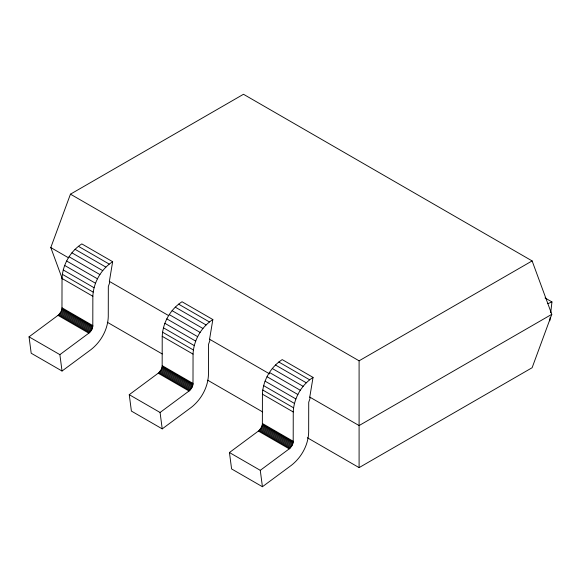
<?xml version="1.0" encoding="UTF-8"?>
<svg xmlns="http://www.w3.org/2000/svg" width="581" height="581" viewBox="0 0 581 581"><rect width="100%" height="100%" fill="white"/><g stroke="black" fill="none" stroke-linecap="round" stroke-linejoin="round"><path stroke-width="0.87" d="M307.327 437.733L359.094 467.618L359.094 360.816L70.454 194.17L50.794 247.571L62.341 278.931M61.964 308.685L62.029 278.466C62.595 264.725 70.286 251.37 81.819 243.904L112.649 261.697L109.373 281.393L109.656 282.758L108.327 286.491L108.269 316.71C107.819 329.485 101.007 341.737 91.021 349.58L62.029 371.027L31.192 353.226L29.05 336.842L58.761 314.793L61.121 311.503L61.964 308.685L92.8 326.486L91.951 329.304L89.59 332.593L59.879 354.642L62.029 371.027M92.8 326.486L92.858 296.266C93.425 282.526 101.116 269.17 112.649 261.697M162.164 366.538L162.222 336.319C162.789 322.578 170.48 309.223 182.02 301.75L212.849 319.55L209.574 339.239L209.85 340.604L208.528 344.337L208.47 374.556C208.013 387.338 201.208 399.59 191.214 407.434L162.222 428.872L131.393 411.079L129.251 394.688L158.962 372.646L161.322 369.349L162.164 366.538L192.994 384.339L192.151 387.149L189.791 390.447L160.08 412.488L162.222 428.872M192.994 384.339L193.052 354.12C193.618 340.372 201.316 327.016 212.849 319.55M262.365 424.384L262.423 394.165C262.99 380.424 270.681 367.069 282.213 359.603L313.043 377.396L309.767 397.092L310.051 398.457L308.722 402.19L308.664 432.402C308.213 445.184 301.401 457.436 291.415 465.279L262.423 486.725L231.594 468.925L229.444 452.534L259.155 430.492L261.515 427.202L262.365 424.384L293.194 442.185L292.345 445.002L289.984 448.292L260.273 470.334L262.423 486.725M293.194 442.185L293.252 411.965C293.819 398.225 301.51 384.869 313.043 377.396M549.808 320.806L550.214 317.211M550.723 312.723L551.95 301.938L545.014 297.937M70.454 194.17L243.483 94.275L532.123 260.92L551.783 314.321L532.123 367.722L359.094 467.618M359.094 360.816L532.123 260.92M551.783 314.321L359.094 425.568L309.767 397.092M547.81 303.66L551.95 301.938M78.37 246.286L109.199 264.086M178.57 304.139L209.4 321.939M278.764 361.985L309.593 379.785M75.029 249.293L105.865 267.093M175.23 307.138L206.059 324.939M275.43 364.991L306.26 382.785M71.906 252.822L102.735 270.623M172.099 310.668L202.929 328.468M272.3 368.521L303.129 386.314M69.081 256.773L99.91 274.573M169.274 314.619L200.111 332.419M269.475 372.472L300.304 390.265M50.794 247.571L68.522 257.804M109.373 281.393L168.606 315.592M209.574 339.239L269.584 373.888M66.641 261.022L97.477 278.822M166.841 318.875L197.671 336.675M267.042 376.72L297.871 394.521M64.673 265.452L95.502 283.252M164.866 323.305L195.695 341.105M265.067 381.151L295.896 398.951M63.213 269.925L94.042 287.726M163.414 327.778L194.243 345.572M263.614 385.624L294.444 403.425M62.327 274.305L93.156 292.105M162.52 332.158L193.35 349.958M262.721 390.004L293.55 407.804M62.029 278.466L92.858 296.266M162.222 336.319L193.052 354.12M262.423 394.165L293.252 411.965M107.318 322.259L162.222 353.952M207.715 380.221L262.619 411.914M62.029 307.807L92.858 325.607M162.222 365.66L193.052 383.453M262.423 423.505L293.252 441.306M61.797 309.615L92.626 327.408M161.99 367.461L192.819 385.261M262.191 425.307L293.02 443.107M61.506 310.559L92.343 328.359M161.707 368.405L192.536 386.205M261.908 426.258L292.737 444.058M61.121 311.503L91.951 329.304M161.322 369.349L192.151 387.149M261.515 427.202L292.345 445.002M60.642 312.418L91.471 330.219M160.835 370.271L191.665 388.072M261.036 428.117L291.865 445.917M60.075 313.29L90.905 331.09M160.276 371.136L191.105 388.936M260.47 428.989L291.299 446.789M59.444 314.089L90.273 331.889M159.644 371.934L190.474 389.735M259.838 429.787L290.667 447.588M58.761 314.793L89.59 332.593M158.962 372.646L189.791 390.447M259.155 430.492L289.984 448.292M58.042 315.396L88.871 333.196M158.243 373.242L189.072 391.042M258.443 431.095L289.273 448.888M29.05 336.842L59.879 354.642M129.251 394.688L160.08 412.488M229.444 452.534L260.273 470.334"/></g></svg>
